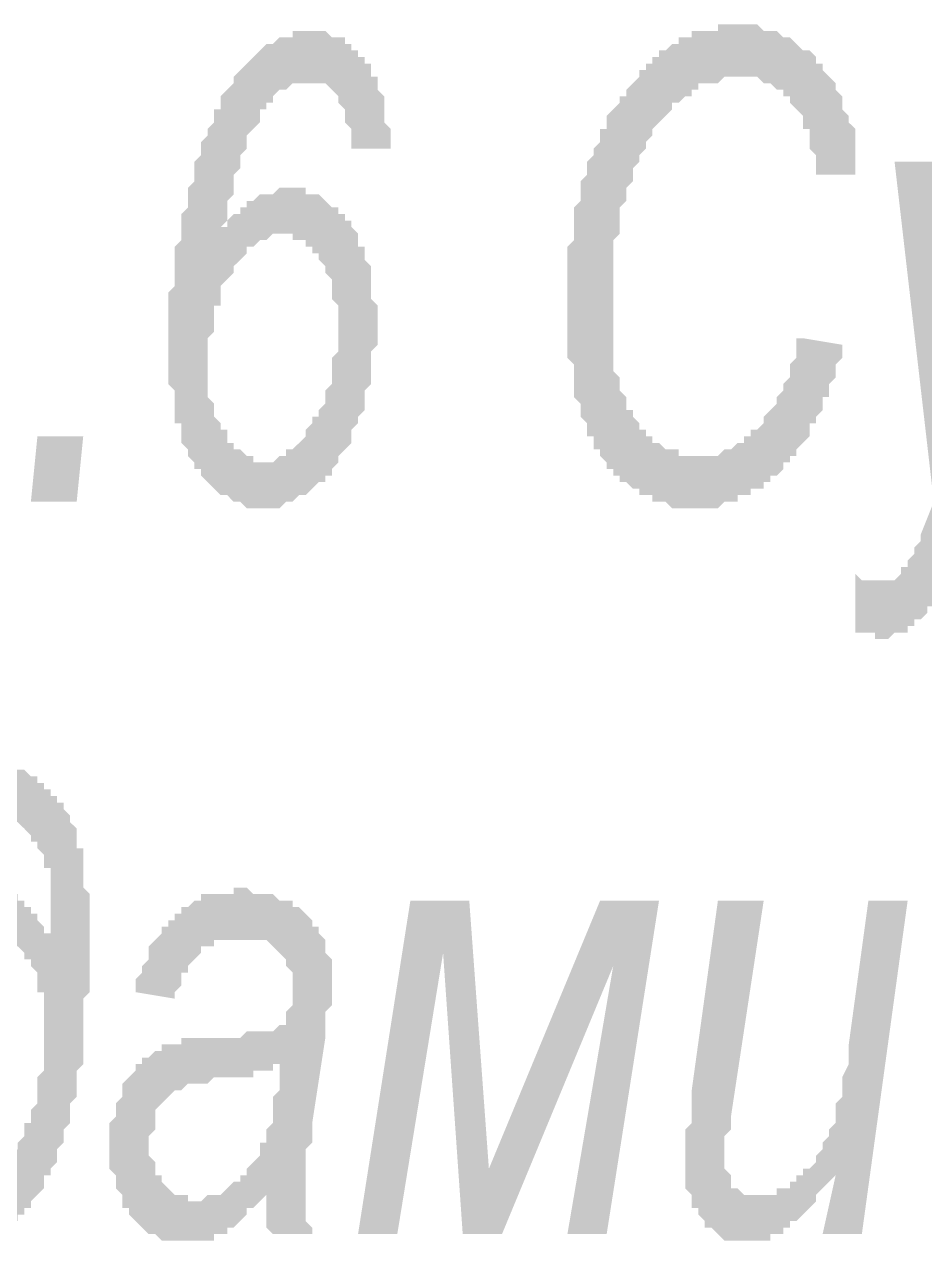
# Model space of a CAD drawing. Header units: millimetres. Extents: x 1372 to 666090, y 1285 to 31551.
# Drawn here: x 508545 to 509119, y 4124 to 4900 of the extents above; entities that cross this region are included whole.
import ezdxf

# ---------------------------------------------------------------- set-up
doc = ezdxf.new("R2010")
doc.units = ezdxf.units.MM
doc.layers.add('PDF _75-АЗ Штамп', color=7, linetype='Continuous')

msp = doc.modelspace()

# ---------------------------------------------------------------- hatches: boundary and pattern name
at = {"layer": 'PDF _75-АЗ Штамп', "transparency": 33554559}
for points in [[(509041.5, 4699.49), (509066.52, 4695.32), (509066.52, 4691.15), (509066.52, 4686.98), (509062.35, 4682.81), (509062.35, 4678.64), (509062.35, 4674.47), (509058.18, 4670.3), (509058.18, 4666.12), (509058.18, 4661.95), (509054.01, 4661.95), (509054.01, 4657.78), (509054.01, 4653.61), (509049.84, 4649.44), (509049.84, 4645.27), (509045.67, 4645.27), (509045.67, 4641.1), (509045.67, 4636.93), (509041.5, 4632.76), (509041.5, 4632.76), (509037.33, 4628.58), (509037.33, 4624.41), (509033.15, 4624.41), (509033.15, 4620.24), (509028.98, 4620.24), (509028.98, 4616.07), (509028.98, 4616.07), (509024.81, 4611.9), (509020.64, 4611.9), (509020.64, 4607.73), (509016.47, 4607.73), (509016.47, 4603.56), (509012.3, 4603.56), (509008.13, 4603.56), (509008.13, 4599.39), (509003.96, 4599.39), (508999.78, 4599.39), (508999.78, 4595.21), (508995.61, 4595.21), (508991.44, 4595.21), (508991.44, 4595.21), (508987.27, 4591.04), (508983.1, 4591.04), (508983.1, 4591.04), (508978.93, 4591.04), (508974.76, 4591.04), (508974.76, 4591.04), (508974.76, 4591.04), (508970.59, 4591.04), (508966.42, 4591.04), (508962.24, 4591.04), (508962.24, 4591.04), (508958.07, 4591.04), (508953.9, 4595.21), (508953.9, 4595.21), (508949.73, 4595.21), (508945.56, 4595.21), (508945.56, 4599.39), (508941.39, 4599.39), (508937.22, 4599.39), (508937.22, 4603.56), (508933.05, 4603.56), (508933.05, 4603.56), (508928.87, 4607.73), (508924.7, 4607.73), (508924.7, 4611.9), (508920.53, 4611.9), (508920.53, 4616.07), (508916.36, 4616.07), (508916.36, 4620.24), (508912.19, 4624.41), (508912.19, 4624.41), (508912.19, 4628.58), (508908.02, 4628.58), (508908.02, 4632.76), (508908.02, 4636.93), (508903.85, 4636.93), (508903.85, 4641.1), (508903.85, 4645.27), (508899.68, 4649.44), (508899.68, 4653.61), (508899.68, 4653.61), (508899.68, 4657.78), (508895.51, 4661.95), (508895.51, 4666.12), (508895.51, 4670.3), (508895.51, 4674.47), (508895.51, 4678.64), (508895.51, 4682.81), (508891.33, 4686.98), (508891.33, 4691.15), (508891.33, 4695.32), (508891.33, 4699.49), (508891.33, 4703.67), (508891.33, 4707.84), (508891.33, 4712.01), (508891.33, 4716.18), (508891.33, 4720.35), (508891.33, 4724.52), (508891.33, 4728.69), (508891.33, 4732.86), (508891.33, 4737.03), (508891.33, 4741.21), (508891.33, 4745.38), (508891.33, 4749.55), (508891.33, 4753.72), (508891.33, 4757.89), (508895.51, 4762.06), (508895.51, 4766.23), (508895.51, 4770.4), (508895.51, 4774.58), (508895.51, 4778.75), (508895.51, 4782.92), (508899.68, 4787.09), (508899.68, 4791.26), (508899.68, 4791.26), (508899.68, 4795.43), (508899.68, 4799.6), (508903.85, 4803.77), (508903.85, 4807.94), (508903.85, 4812.12), (508908.02, 4816.29), (508908.02, 4816.29), (508908.02, 4820.46), (508912.19, 4824.63), (508912.19, 4828.8), (508912.19, 4832.97), (508916.36, 4832.97), (508916.36, 4837.14), (508916.36, 4841.31), (508920.53, 4845.49), (508920.53, 4845.49), (508924.7, 4849.66), (508924.7, 4853.83), (508928.87, 4853.83), (508928.87, 4858), (508933.05, 4862.17), (508933.05, 4862.17), (508937.22, 4866.34), (508937.22, 4870.51), (508941.39, 4870.51), (508941.39, 4874.68), (508945.56, 4874.68), (508945.56, 4878.85), (508949.73, 4878.85), (508949.73, 4883.03), (508953.9, 4883.03), (508958.07, 4887.2), (508958.07, 4887.2), (508962.24, 4887.2), (508962.24, 4891.37), (508966.42, 4891.37), (508970.59, 4891.37), (508970.59, 4895.54), (508974.76, 4895.54), (508978.93, 4895.54), (508978.93, 4895.54), (508983.1, 4895.54), (508987.27, 4895.54), (508987.27, 4899.71), (508991.44, 4899.71), (508995.61, 4899.71), (508995.61, 4899.71), (508999.78, 4899.71), (509003.96, 4899.71), (509003.96, 4899.71), (509008.13, 4899.71), (509012.3, 4899.71), (509016.47, 4895.54), (509016.47, 4895.54), (509020.64, 4895.54), (509024.81, 4895.54), (509024.81, 4895.54), (509028.98, 4891.37), (509033.15, 4891.37), (509033.15, 4891.37), (509037.33, 4887.2), (509037.33, 4887.2), (509041.5, 4883.03), (509045.67, 4883.03), (509045.67, 4883.03), (509049.84, 4878.85), (509049.84, 4874.68), (509054.01, 4874.68), (509054.01, 4874.68), (509054.01, 4870.51), (509058.18, 4866.34), (509058.18, 4866.34), (509062.35, 4862.17), (509062.35, 4858), (509062.35, 4858), (509066.52, 4853.83), (509066.52, 4849.66), (509066.52, 4845.49), (509070.69, 4841.31), (509070.69, 4837.14), (509070.69, 4837.14), (509074.87, 4832.97), (509074.87, 4828.8), (509074.87, 4824.63), (509074.87, 4820.46), (509074.87, 4816.29), (509074.87, 4812.12), (509074.87, 4807.94), (509074.87, 4803.77), (509049.84, 4803.77), (509049.84, 4807.94), (509049.84, 4812.12), (509049.84, 4816.29), (509045.67, 4820.46), (509045.67, 4824.63), (509045.67, 4828.8), (509045.67, 4832.97), (509041.5, 4832.97), (509041.5, 4837.14), (509041.5, 4841.31), (509037.33, 4845.49), (509037.33, 4845.49), (509033.15, 4849.66), (509033.15, 4849.66), (509033.15, 4853.83), (509028.98, 4853.83), (509028.98, 4858), (509024.81, 4858), (509020.64, 4862.17), (509020.64, 4862.17), (509016.47, 4862.17), (509016.47, 4862.17), (509012.3, 4866.34), (509008.13, 4866.34), (509003.96, 4866.34), (509003.96, 4866.34), (508999.78, 4866.34), (508999.78, 4866.34), (508995.61, 4866.34), (508991.44, 4866.34), (508991.44, 4866.34), (508987.27, 4862.17), (508983.1, 4862.17), (508983.1, 4862.17), (508978.93, 4862.17), (508974.76, 4862.17), (508974.76, 4858), (508970.59, 4858), (508970.59, 4853.83), (508966.42, 4853.83), (508966.42, 4853.83), (508962.24, 4849.66), (508958.07, 4849.66), (508958.07, 4845.49), (508953.9, 4841.31), (508953.9, 4841.31), (508949.73, 4837.14), (508949.73, 4837.14), (508945.56, 4832.97), (508945.56, 4828.8), (508941.39, 4824.63), (508941.39, 4820.46), (508941.39, 4820.46), (508937.22, 4816.29), (508937.22, 4816.29), (508937.22, 4812.12), (508933.05, 4807.94), (508933.05, 4803.77), (508933.05, 4799.6), (508928.87, 4795.43), (508928.87, 4795.43), (508928.87, 4791.26), (508928.87, 4787.09), (508924.7, 4782.92), (508924.7, 4778.75), (508924.7, 4774.58), (508924.7, 4770.4), (508924.7, 4766.23), (508920.53, 4762.06), (508920.53, 4757.89), (508920.53, 4753.72), (508920.53, 4749.55), (508920.53, 4745.38), (508920.53, 4741.21), (508920.53, 4737.03), (508920.53, 4732.86), (508920.53, 4728.69), (508920.53, 4724.52), (508920.53, 4720.35), (508920.53, 4720.35), (508920.53, 4712.01), (508920.53, 4707.84), (508920.53, 4703.67), (508920.53, 4699.49), (508920.53, 4695.32), (508920.53, 4691.15), (508920.53, 4686.98), (508920.53, 4682.81), (508920.53, 4678.64), (508924.7, 4674.47), (508924.7, 4670.3), (508924.7, 4670.3), (508924.7, 4666.12), (508928.87, 4661.95), (508928.87, 4657.78), (508928.87, 4653.61), (508933.05, 4653.61), (508933.05, 4649.44), (508933.05, 4649.44), (508937.22, 4645.27), (508937.22, 4641.1), (508941.39, 4641.1), (508941.39, 4636.93), (508945.56, 4636.93), (508945.56, 4632.76), (508949.73, 4632.76), (508953.9, 4628.58), (508953.9, 4628.58), (508958.07, 4628.58), (508962.24, 4628.58), (508962.24, 4624.41), (508966.42, 4624.41), (508970.59, 4624.41), (508970.59, 4624.41), (508974.76, 4624.41), (508974.76, 4624.41), (508978.93, 4624.41), (508983.1, 4624.41), (508983.1, 4624.41), (508987.27, 4624.41), (508991.44, 4628.58), (508991.44, 4628.58), (508995.61, 4628.58), (508995.61, 4628.58), (508999.78, 4632.76), (509003.96, 4632.76), (509003.96, 4636.93), (509008.13, 4636.93), (509008.13, 4641.1), (509012.3, 4641.1), (509016.47, 4645.27), (509016.47, 4645.27), (509016.47, 4649.44), (509020.64, 4653.61), (509020.64, 4653.61), (509024.81, 4657.78), (509024.81, 4661.95), (509028.98, 4666.12), (509028.98, 4666.12), (509028.98, 4670.3), (509033.15, 4674.47), (509033.15, 4678.64), (509033.15, 4682.81), (509037.33, 4686.98), (509037.33, 4691.15), (509037.33, 4695.32), (509037.33, 4699.49), (509041.5, 4699.49)], [(509074.87, 4511.79), (509074.87, 4549.33), (509079.04, 4545.16), (509083.21, 4545.16), (509083.21, 4545.16), (509087.38, 4545.16), (509091.55, 4545.16), (509091.55, 4545.16), (509095.72, 4545.16), (509095.72, 4545.16), (509099.89, 4545.16), (509104.06, 4549.33), (509104.06, 4549.33), (509104.06, 4553.5), (509108.24, 4553.5), (509108.24, 4557.67), (509112.41, 4561.85), (509112.41, 4561.85), (509112.41, 4566.02), (509116.58, 4570.19), (509116.58, 4574.36), (509124.92, 4595.21), (509099.89, 4812.12), (509124.92, 4812.12), (509137.43, 4703.67), (509137.43, 4699.49), (509137.43, 4695.32), (509137.43, 4691.15), (509137.43, 4686.98), (509137.43, 4682.81), (509141.6, 4678.64), (509141.6, 4674.47), (509141.6, 4670.3), (509141.6, 4666.12), (509141.6, 4661.95), (509141.6, 4657.78), (509141.6, 4653.61), (509141.6, 4649.44), (509141.6, 4645.27), (509141.6, 4641.1), (509141.6, 4636.93), (509212.51, 4812.12), (509237.54, 4812.12), (509141.6, 4566.02), (509137.43, 4561.85), (509137.43, 4557.67), (509137.43, 4553.5), (509133.26, 4549.33), (509133.26, 4545.16), (509129.09, 4540.99), (509129.09, 4540.99), (509124.92, 4536.82), (509124.92, 4532.65), (509124.92, 4528.48), (509120.75, 4528.48), (509120.75, 4524.3), (509120.75, 4524.3), (509116.58, 4520.13), (509116.58, 4520.13), (509112.41, 4520.13), (509112.41, 4515.96), (509108.24, 4515.96), (509108.24, 4511.79), (509104.06, 4511.79), (509099.89, 4511.79), (509099.89, 4511.79), (509095.72, 4507.62), (509091.55, 4507.62), (509091.55, 4507.62), (509087.38, 4507.62), (509087.38, 4511.79), (509083.21, 4511.79), (509079.04, 4511.79), (509079.04, 4511.79), (509074.87, 4511.79), (509074.87, 4511.79)], [(508791.23, 4340.77), (508828.77, 4340.77), (508841.28, 4169.75), (508912.19, 4340.77), (508949.73, 4340.77), (508916.36, 4128.04), (508891.33, 4128.04), (508920.53, 4299.06), (508849.62, 4128.04), (508824.6, 4128.04), (508812.08, 4307.4), (508782.88, 4128.04), (508757.86, 4128.04)], [(509062.35, 4165.58), (509058.18, 4161.41), (509054.01, 4157.24), (509054.01, 4157.24), (509049.84, 4153.07), (509049.84, 4148.9), (509045.67, 4144.73), (509045.67, 4144.73), (509041.5, 4140.56), (509041.5, 4140.56), (509037.33, 4136.39), (509033.15, 4136.39), (509033.15, 4132.21), (509028.98, 4132.21), (509028.98, 4128.04), (509024.81, 4128.04), (509020.64, 4128.04), (509020.64, 4123.87), (509016.47, 4123.87), (509016.47, 4123.87), (509012.3, 4123.87), (509012.3, 4123.87), (509008.13, 4123.87), (509003.96, 4123.87), (509003.96, 4123.87), (509003.96, 4123.87), (508999.78, 4123.87), (508995.61, 4123.87), (508991.44, 4123.87), (508991.44, 4123.87), (508987.27, 4128.04), (508987.27, 4128.04), (508983.1, 4132.21), (508978.93, 4132.21), (508978.93, 4136.39), (508978.93, 4136.39), (508974.76, 4140.56), (508974.76, 4144.73), (508970.59, 4144.73), (508970.59, 4148.9), (508970.59, 4153.07), (508966.42, 4157.24), (508966.42, 4161.41), (508966.42, 4165.58), (508966.42, 4169.75), (508966.42, 4169.75), (508966.42, 4173.93), (508966.42, 4178.1), (508966.42, 4178.1), (508966.42, 4182.27), (508966.42, 4186.44), (508966.42, 4190.61), (508966.42, 4194.78), (508970.59, 4198.95), (508970.59, 4203.12), (508970.59, 4211.47), (508970.59, 4215.64), (508970.59, 4219.81), (508987.27, 4340.77), (509016.47, 4340.77), (508995.61, 4203.12), (508995.61, 4198.95), (508995.61, 4194.78), (508991.44, 4190.61), (508991.44, 4186.44), (508991.44, 4182.27), (508991.44, 4178.1), (508991.44, 4178.1), (508991.44, 4173.93), (508991.44, 4169.75), (508995.61, 4165.58), (508995.61, 4161.41), (508995.61, 4161.41), (508995.61, 4157.24), (508999.78, 4157.24), (508999.78, 4157.24), (509003.96, 4153.07), (509008.13, 4153.07), (509008.13, 4153.07), (509012.3, 4153.07), (509016.47, 4153.07), (509016.47, 4153.07), (509020.64, 4153.07), (509024.81, 4153.07), (509024.81, 4157.24), (509028.98, 4157.24), (509033.15, 4157.24), (509033.15, 4161.41), (509037.33, 4161.41), (509037.33, 4165.58), (509041.5, 4165.58), (509041.5, 4169.75), (509045.67, 4169.75), (509049.84, 4173.93), (509049.84, 4178.1), (509049.84, 4178.1), (509054.01, 4182.27), (509054.01, 4186.44), (509058.18, 4190.61), (509058.18, 4194.78), (509058.18, 4194.78), (509062.35, 4198.95), (509062.35, 4203.12), (509062.35, 4207.3), (509062.35, 4211.47), (509062.35, 4211.47), (509066.52, 4215.64), (509066.52, 4219.81), (509066.52, 4223.98), (509066.52, 4223.98), (509066.52, 4228.15), (509070.69, 4236.49), (509070.69, 4240.66), (509070.69, 4244.84), (509070.69, 4249.01), (509083.21, 4340.77), (509108.24, 4340.77), (509079.04, 4128.04), (509054.01, 4128.04)]]:
    msp.add_hatch(color=256, dxfattribs=at).paths.add_polyline_path(points)
h = msp.add_hatch(color=256, dxfattribs=at)
h.paths.add_polyline_path([(508670.26, 4770.4), (508674.43, 4770.4), (508674.43, 4774.58), (508678.6, 4778.75), (508682.78, 4778.75), (508682.78, 4782.92), (508686.95, 4782.92), (508686.95, 4787.09), (508691.12, 4787.09), (508691.12, 4787.09), (508695.29, 4791.26), (508699.46, 4791.26), (508699.46, 4791.26), (508703.63, 4791.26), (508707.8, 4795.43), (508707.8, 4795.43), (508711.97, 4795.43), (508716.14, 4795.43), (508716.14, 4795.43), (508720.32, 4795.43), (508724.49, 4795.43), (508724.49, 4791.26), (508728.66, 4791.26), (508732.83, 4791.26), (508732.83, 4791.26), (508737, 4787.09), (508737, 4787.09), (508741.17, 4782.92), (508745.34, 4782.92), (508745.34, 4778.75), (508749.51, 4778.75), (508749.51, 4774.58), (508753.69, 4774.58), (508753.69, 4770.4), (508753.69, 4770.4), (508757.86, 4766.23), (508757.86, 4762.06), (508757.86, 4757.89), (508762.03, 4757.89), (508762.03, 4753.72), (508762.03, 4749.55), (508766.2, 4745.38), (508766.2, 4741.21), (508766.2, 4737.03), (508766.2, 4732.86), (508766.2, 4728.69), (508766.2, 4724.52), (508770.37, 4720.35), (508770.37, 4716.18), (508770.37, 4712.01), (508770.37, 4707.84), (508770.37, 4703.67), (508770.37, 4699.49), (508770.37, 4695.32), (508766.2, 4691.15), (508766.2, 4686.98), (508766.2, 4682.81), (508766.2, 4678.64), (508766.2, 4674.47), (508766.2, 4674.47), (508766.2, 4670.3), (508762.03, 4666.12), (508762.03, 4661.95), (508762.03, 4657.78), (508762.03, 4653.61), (508757.86, 4649.44), (508757.86, 4645.27), (508757.86, 4645.27), (508753.69, 4641.1), (508753.69, 4636.93), (508753.69, 4632.76), (508749.51, 4628.58), (508749.51, 4628.58), (508745.34, 4624.41), (508745.34, 4624.41), (508745.34, 4620.24), (508741.17, 4616.07), (508741.17, 4611.9), (508737, 4611.9), (508737, 4607.73), (508732.83, 4607.73), (508728.66, 4603.56), (508728.66, 4603.56), (508724.49, 4599.39), (508724.49, 4599.39), (508720.32, 4599.39), (508716.14, 4595.21), (508716.14, 4595.21), (508711.97, 4595.21), (508711.97, 4595.21), (508707.8, 4591.04), (508703.63, 4591.04), (508699.46, 4591.04), (508699.46, 4591.04), (508699.46, 4591.04), (508695.29, 4591.04), (508691.12, 4591.04), (508686.95, 4591.04), (508686.95, 4591.04), (508682.78, 4595.21), (508678.6, 4595.21), (508678.6, 4595.21), (508674.43, 4599.39), (508674.43, 4599.39), (508670.26, 4599.39), (508666.09, 4603.56), (508666.09, 4603.56), (508661.92, 4607.73), (508661.92, 4607.73), (508657.75, 4611.9), (508657.75, 4616.07), (508653.58, 4616.07), (508653.58, 4620.24), (508653.58, 4620.24), (508649.41, 4624.41), (508649.41, 4628.58), (508649.41, 4628.58), (508645.23, 4632.76), (508645.23, 4636.93), (508645.23, 4641.1), (508645.23, 4645.27), (508641.06, 4645.27), (508641.06, 4649.44), (508641.06, 4653.61), (508641.06, 4657.78), (508641.06, 4661.95), (508641.06, 4666.12), (508636.89, 4670.3), (508636.89, 4674.47), (508636.89, 4678.64), (508636.89, 4682.81), (508636.89, 4686.98), (508636.89, 4695.32), (508636.89, 4695.32), (508636.89, 4699.49), (508636.89, 4703.67), (508636.89, 4707.84), (508636.89, 4712.01), (508636.89, 4716.18), (508636.89, 4720.35), (508636.89, 4724.52), (508636.89, 4728.69), (508641.06, 4732.86), (508641.06, 4737.03), (508641.06, 4741.21), (508641.06, 4745.38), (508641.06, 4749.55), (508641.06, 4753.72), (508641.06, 4757.89), (508641.06, 4757.89), (508645.23, 4762.06), (508645.23, 4766.23), (508645.23, 4770.4), (508645.23, 4774.58), (508645.23, 4778.75), (508649.41, 4782.92), (508649.41, 4787.09), (508649.41, 4791.26), (508649.41, 4795.43), (508653.58, 4799.6), (508653.58, 4803.77), (508653.58, 4807.94), (508653.58, 4812.12), (508657.75, 4816.29), (508657.75, 4820.46), (508657.75, 4824.63), (508661.92, 4828.8), (508661.92, 4832.97), (508661.92, 4832.97), (508666.09, 4837.14), (508666.09, 4841.31), (508666.09, 4845.49), (508670.26, 4845.49), (508670.26, 4849.66), (508670.26, 4853.83), (508674.43, 4858), (508674.43, 4858), (508678.6, 4862.17), (508678.6, 4866.34), (508682.78, 4870.51), (508682.78, 4870.51), (508686.95, 4874.68), (508686.95, 4874.68), (508691.12, 4878.85), (508691.12, 4878.85), (508695.29, 4883.03), (508695.29, 4883.03), (508699.46, 4887.2), (508699.46, 4887.2), (508703.63, 4887.2), (508707.8, 4891.37), (508707.8, 4891.37), (508711.97, 4891.37), (508716.14, 4891.37), (508716.14, 4895.54), (508720.32, 4895.54), (508724.49, 4895.54), (508724.49, 4895.54), (508728.66, 4895.54), (508732.83, 4895.54), (508732.83, 4895.54), (508737, 4895.54), (508741.17, 4891.37), (508741.17, 4891.37), (508745.34, 4891.37), (508749.51, 4891.37), (508749.51, 4887.2), (508753.69, 4887.2), (508753.69, 4883.03), (508757.86, 4883.03), (508757.86, 4878.85), (508762.03, 4878.85), (508762.03, 4874.68), (508766.2, 4874.68), (508766.2, 4870.51), (508766.2, 4866.34), (508770.37, 4866.34), (508770.37, 4862.17), (508770.37, 4858), (508774.54, 4853.83), (508774.54, 4849.66), (508774.54, 4845.49), (508774.54, 4841.31), (508774.54, 4837.14), (508778.71, 4832.97), (508778.71, 4828.8), (508778.71, 4824.63), (508778.71, 4820.46), (508753.69, 4820.46), (508753.69, 4824.63), (508753.69, 4828.8), (508753.69, 4832.97), (508749.51, 4837.14), (508749.51, 4841.31), (508749.51, 4845.49), (508749.51, 4845.49), (508745.34, 4849.66), (508745.34, 4853.83), (508745.34, 4853.83), (508741.17, 4858), (508741.17, 4858), (508737, 4862.17), (508737, 4862.17), (508732.83, 4862.17), (508728.66, 4862.17), (508728.66, 4862.17), (508724.49, 4862.17), (508724.49, 4862.17), (508720.32, 4862.17), (508720.32, 4862.17), (508716.14, 4862.17), (508711.97, 4858), (508711.97, 4858), (508707.8, 4858), (508703.63, 4853.83), (508703.63, 4849.66), (508699.46, 4849.66), (508699.46, 4845.49), (508695.29, 4845.49), (508695.29, 4841.31), (508695.29, 4837.14), (508691.12, 4832.97), (508691.12, 4832.97), (508686.95, 4828.8), (508686.95, 4824.63), (508686.95, 4820.46), (508682.78, 4816.29), (508682.78, 4812.12), (508682.78, 4807.94), (508678.6, 4803.77), (508678.6, 4799.6), (508678.6, 4795.43), (508678.6, 4791.26), (508674.43, 4787.09), (508674.43, 4787.09), (508674.43, 4782.92), (508674.43, 4778.75), (508674.43, 4774.58), (508670.26, 4770.4), (508670.26, 4770.4)], flags=0)
h.paths.add_polyline_path([(508661.92, 4678.64), (508661.92, 4674.47), (508661.92, 4670.3), (508661.92, 4666.12), (508661.92, 4661.95), (508666.09, 4657.78), (508666.09, 4657.78), (508666.09, 4653.61), (508666.09, 4649.44), (508670.26, 4645.27), (508670.26, 4641.1), (508674.43, 4641.1), (508674.43, 4636.93), (508674.43, 4632.76), (508678.6, 4632.76), (508678.6, 4628.58), (508682.78, 4628.58), (508686.95, 4624.41), (508686.95, 4624.41), (508691.12, 4624.41), (508691.12, 4620.24), (508695.29, 4620.24), (508699.46, 4620.24), (508699.46, 4620.24), (508699.46, 4620.24), (508703.63, 4620.24), (508707.8, 4624.41), (508707.8, 4624.41), (508711.97, 4624.41), (508711.97, 4628.58), (508716.14, 4628.58), (508720.32, 4632.76), (508720.32, 4632.76), (508724.49, 4636.93), (508724.49, 4636.93), (508724.49, 4641.1), (508728.66, 4645.27), (508728.66, 4649.44), (508732.83, 4649.44), (508732.83, 4653.61), (508737, 4657.78), (508737, 4661.95), (508737, 4661.95), (508737, 4666.12), (508741.17, 4670.3), (508741.17, 4674.47), (508741.17, 4678.64), (508741.17, 4682.81), (508741.17, 4686.98), (508745.34, 4691.15), (508745.34, 4695.32), (508745.34, 4699.49), (508745.34, 4703.67), (508745.34, 4703.67), (508745.34, 4707.84), (508745.34, 4716.18), (508745.34, 4720.35), (508741.17, 4724.52), (508741.17, 4728.69), (508741.17, 4728.69), (508741.17, 4732.86), (508741.17, 4737.03), (508737, 4741.21), (508737, 4745.38), (508737, 4745.38), (508732.83, 4749.55), (508732.83, 4753.72), (508728.66, 4753.72), (508728.66, 4757.89), (508724.49, 4757.89), (508724.49, 4762.06), (508720.32, 4762.06), (508716.14, 4762.06), (508716.14, 4766.23), (508711.97, 4766.23), (508707.8, 4766.23), (508707.8, 4766.23), (508707.8, 4766.23), (508703.63, 4766.23), (508699.46, 4762.06), (508699.46, 4762.06), (508695.29, 4762.06), (508695.29, 4762.06), (508691.12, 4757.89), (508686.95, 4757.89), (508686.95, 4753.72), (508682.78, 4749.55), (508682.78, 4749.55), (508678.6, 4745.38), (508678.6, 4741.21), (508678.6, 4741.21), (508674.43, 4737.03), (508674.43, 4737.03), (508670.26, 4732.86), (508670.26, 4728.69), (508670.26, 4724.52), (508670.26, 4720.35), (508666.09, 4720.35), (508666.09, 4716.18), (508666.09, 4712.01), (508666.09, 4707.84), (508666.09, 4703.67), (508661.92, 4699.49), (508661.92, 4695.32), (508661.92, 4691.15), (508661.92, 4686.98), (508661.92, 4682.81), (508661.92, 4678.64)], flags=0)
h = msp.add_hatch(color=256, dxfattribs=at)
h.paths.add_polyline_path([(508490.9, 4399.17), (508495.07, 4428.37), (508515.93, 4428.37), (508520.1, 4428.37), (508520.1, 4428.37), (508524.27, 4428.37), (508528.44, 4428.37), (508532.61, 4428.37), (508532.61, 4428.37), (508536.78, 4424.2), (508540.96, 4424.2), (508540.96, 4424.2), (508545.13, 4424.2), (508549.3, 4420.03), (508549.3, 4420.03), (508553.47, 4420.03), (508553.47, 4415.85), (508557.64, 4415.85), (508557.64, 4411.68), (508561.81, 4411.68), (508561.81, 4407.51), (508565.98, 4407.51), (508565.98, 4403.34), (508570.15, 4403.34), (508570.15, 4399.17), (508570.15, 4399.17), (508574.32, 4395), (508574.32, 4390.83), (508574.32, 4390.83), (508578.5, 4386.66), (508578.5, 4382.48), (508578.5, 4378.31), (508578.5, 4374.14), (508582.67, 4374.14), (508582.67, 4369.97), (508582.67, 4365.8), (508582.67, 4361.63), (508582.67, 4357.46), (508582.67, 4353.29), (508582.67, 4349.12), (508586.84, 4344.94), (508586.84, 4340.77), (508586.84, 4332.43), (508586.84, 4328.26), (508586.84, 4324.09), (508586.84, 4319.92), (508586.84, 4319.92), (508586.84, 4315.75), (508586.84, 4307.4), (508586.84, 4303.23), (508586.84, 4299.06), (508586.84, 4294.89), (508586.84, 4290.72), (508586.84, 4286.55), (508586.84, 4282.38), (508582.67, 4278.21), (508582.67, 4269.86), (508582.67, 4265.69), (508582.67, 4261.52), (508582.67, 4257.35), (508582.67, 4253.18), (508582.67, 4249.01), (508582.67, 4244.84), (508582.67, 4240.66), (508582.67, 4236.49), (508578.5, 4232.32), (508578.5, 4228.15), (508578.5, 4228.15), (508578.5, 4223.98), (508578.5, 4219.81), (508578.5, 4215.64), (508574.32, 4211.47), (508574.32, 4207.3), (508574.32, 4203.12), (508574.32, 4203.12), (508574.32, 4198.95), (508570.15, 4194.78), (508570.15, 4190.61), (508570.15, 4186.44), (508570.15, 4186.44), (508565.98, 4182.27), (508565.98, 4178.1), (508565.98, 4178.1), (508565.98, 4173.93), (508561.81, 4169.75), (508561.81, 4165.58), (508557.64, 4165.58), (508557.64, 4161.41), (508557.64, 4157.24), (508553.47, 4153.07), (508553.47, 4153.07), (508549.3, 4148.9), (508549.3, 4144.73), (508545.13, 4144.73), (508545.13, 4140.56), (508540.96, 4140.56), (508540.96, 4136.39), (508536.78, 4136.39), (508536.78, 4132.21), (508532.61, 4132.21), (508528.44, 4128.04), (508528.44, 4128.04), (508524.27, 4128.04), (508524.27, 4128.04), (508520.1, 4123.87), (508515.93, 4123.87), (508515.93, 4123.87), (508511.76, 4123.87), (508507.59, 4123.87), (508507.59, 4123.87), (508503.41, 4123.87), (508503.41, 4123.87), (508499.24, 4123.87), (508495.07, 4123.87), (508495.07, 4123.87), (508490.9, 4123.87), (508486.73, 4123.87), (508482.56, 4123.87), (508482.56, 4128.04), (508478.39, 4128.04), (508478.39, 4128.04), (508474.22, 4132.21), (508470.05, 4132.21), (508470.05, 4132.21), (508465.87, 4136.39), (508465.87, 4136.39), (508461.7, 4140.56), (508461.7, 4144.73), (508457.53, 4144.73), (508457.53, 4148.9), (508453.36, 4148.9), (508453.36, 4153.07), (508453.36, 4157.24), (508449.19, 4157.24), (508449.19, 4161.41), (508449.19, 4165.58), (508445.02, 4169.75), (508445.02, 4173.93), (508445.02, 4178.1), (508445.02, 4178.1), (508445.02, 4182.27), (508440.85, 4186.44), (508440.85, 4190.61), (508440.85, 4194.78), (508440.85, 4203.12), (508440.85, 4207.3), (508440.85, 4211.47), (508440.85, 4211.47), (508440.85, 4215.64), (508440.85, 4219.81), (508440.85, 4223.98), (508440.85, 4228.15), (508440.85, 4232.32), (508440.85, 4236.49), (508440.85, 4240.66), (508445.02, 4244.84), (508445.02, 4249.01), (508445.02, 4253.18), (508445.02, 4257.35), (508445.02, 4261.52), (508449.19, 4265.69), (508449.19, 4269.86), (508449.19, 4274.03), (508449.19, 4274.03), (508453.36, 4278.21), (508453.36, 4282.38), (508453.36, 4286.55), (508457.53, 4290.72), (508457.53, 4294.89), (508457.53, 4294.89), (508461.7, 4299.06), (508461.7, 4303.23), (508461.7, 4307.4), (508465.87, 4307.4), (508465.87, 4311.57), (508470.05, 4315.75), (508470.05, 4315.75), (508474.22, 4319.92), (508474.22, 4324.09), (508478.39, 4324.09), (508478.39, 4328.26), (508482.56, 4332.43), (508486.73, 4332.43), (508486.73, 4332.43), (508490.9, 4336.6), (508490.9, 4336.6), (508495.07, 4340.77), (508495.07, 4340.77), (508499.24, 4340.77), (508503.41, 4344.94), (508503.41, 4344.94), (508507.59, 4344.94), (508511.76, 4344.94), (508511.76, 4344.94), (508515.93, 4344.94), (508520.1, 4349.12), (508520.1, 4349.12), (508520.1, 4349.12), (508524.27, 4349.12), (508528.44, 4344.94), (508532.61, 4344.94), (508532.61, 4344.94), (508536.78, 4344.94), (508540.96, 4344.94), (508540.96, 4340.77), (508545.13, 4340.77), (508545.13, 4336.6), (508545.13, 4336.6), (508549.3, 4336.6), (508549.3, 4332.43), (508553.47, 4332.43), (508553.47, 4328.26), (508557.64, 4324.09), (508557.64, 4319.92), (508561.81, 4319.92), (508561.81, 4315.75), (508561.81, 4311.57), (508561.81, 4311.57), (508561.81, 4315.75), (508561.81, 4319.92), (508561.81, 4324.09), (508561.81, 4328.26), (508561.81, 4332.43), (508561.81, 4336.6), (508561.81, 4340.77), (508561.81, 4344.94), (508561.81, 4349.12), (508561.81, 4353.29), (508561.81, 4353.29), (508561.81, 4357.46), (508561.81, 4361.63), (508557.64, 4361.63), (508557.64, 4365.8), (508557.64, 4369.97), (508553.47, 4374.14), (508553.47, 4378.31), (508549.3, 4378.31), (508549.3, 4382.48), (508545.13, 4386.66), (508545.13, 4386.66), (508540.96, 4390.83), (508540.96, 4390.83), (508536.78, 4390.83), (508536.78, 4395), (508532.61, 4395), (508532.61, 4395), (508528.44, 4395), (508528.44, 4395), (508524.27, 4395), (508520.1, 4395), (508520.1, 4399.17), (508515.93, 4399.17), (508511.76, 4399.17), (508507.59, 4399.17)], flags=0)
h.paths.add_polyline_path([(508465.87, 4211.47), (508465.87, 4207.3), (508465.87, 4203.12), (508465.87, 4198.95), (508470.05, 4194.78), (508470.05, 4190.61), (508470.05, 4186.44), (508470.05, 4182.27), (508470.05, 4178.1), (508474.22, 4173.93), (508474.22, 4169.75), (508474.22, 4169.75), (508474.22, 4169.75), (508478.39, 4165.58), (508478.39, 4161.41), (508482.56, 4161.41), (508482.56, 4157.24), (508486.73, 4157.24), (508490.9, 4153.07), (508490.9, 4153.07), (508495.07, 4153.07), (508499.24, 4153.07), (508499.24, 4153.07), (508503.41, 4153.07), (508507.59, 4153.07), (508507.59, 4153.07), (508511.76, 4153.07), (508511.76, 4153.07), (508515.93, 4153.07), (508520.1, 4157.24), (508520.1, 4157.24), (508524.27, 4157.24), (508524.27, 4161.41), (508528.44, 4161.41), (508528.44, 4165.58), (508532.61, 4169.75), (508532.61, 4169.75), (508536.78, 4173.93), (508536.78, 4178.1), (508540.96, 4182.27), (508540.96, 4182.27), (508540.96, 4186.44), (508545.13, 4190.61), (508545.13, 4194.78), (508545.13, 4198.95), (508549.3, 4198.95), (508549.3, 4203.12), (508549.3, 4207.3), (508553.47, 4211.47), (508553.47, 4215.64), (508553.47, 4219.81), (508553.47, 4223.98), (508553.47, 4228.15), (508557.64, 4232.32), (508557.64, 4236.49), (508557.64, 4240.66), (508557.64, 4244.84), (508557.64, 4249.01), (508557.64, 4253.18), (508557.64, 4257.35), (508557.64, 4261.52), (508557.64, 4265.69), (508557.64, 4269.86), (508557.64, 4274.03), (508557.64, 4278.21), (508557.64, 4282.38), (508553.47, 4282.38), (508553.47, 4286.55), (508553.47, 4290.72), (508553.47, 4294.89), (508549.3, 4299.06), (508549.3, 4303.23), (508549.3, 4303.23), (508545.13, 4303.23), (508545.13, 4307.4), (508540.96, 4311.57), (508540.96, 4311.57), (508536.78, 4311.57), (508536.78, 4315.75), (508532.61, 4315.75), (508528.44, 4315.75), (508528.44, 4319.92), (508524.27, 4319.92), (508524.27, 4319.92), (508520.1, 4319.92), (508515.93, 4315.75), (508515.93, 4315.75), (508511.76, 4315.75), (508507.59, 4315.75), (508507.59, 4315.75), (508503.41, 4311.57), (508503.41, 4311.57), (508499.24, 4311.57), (508495.07, 4307.4), (508495.07, 4303.23), (508490.9, 4303.23), (508490.9, 4299.06), (508486.73, 4299.06), (508486.73, 4294.89), (508486.73, 4290.72), (508482.56, 4286.55), (508482.56, 4286.55), (508478.39, 4282.38), (508478.39, 4278.21), (508478.39, 4274.03), (508474.22, 4269.86), (508474.22, 4265.69), (508474.22, 4261.52), (508474.22, 4257.35), (508470.05, 4257.35), (508470.05, 4253.18), (508470.05, 4249.01), (508470.05, 4244.84), (508470.05, 4240.66), (508470.05, 4236.49), (508465.87, 4232.32), (508465.87, 4228.15), (508465.87, 4223.98), (508465.87, 4219.81), (508465.87, 4215.64), (508465.87, 4211.47), (508465.87, 4211.47)], flags=0)
h = msp.add_hatch(color=256, dxfattribs=at)
h.paths.add_polyline_path([(508699.46, 4153.07), (508695.29, 4148.9), (508695.29, 4148.9), (508691.12, 4144.73), (508686.95, 4144.73), (508686.95, 4140.56), (508682.78, 4136.39), (508682.78, 4136.39), (508678.6, 4132.21), (508678.6, 4132.21), (508674.43, 4132.21), (508674.43, 4128.04), (508670.26, 4128.04), (508666.09, 4128.04), (508666.09, 4123.87), (508661.92, 4123.87), (508657.75, 4123.87), (508657.75, 4123.87), (508653.58, 4123.87), (508649.41, 4123.87), (508649.41, 4123.87), (508645.23, 4123.87), (508645.23, 4123.87), (508641.06, 4123.87), (508636.89, 4123.87), (508632.72, 4123.87), (508632.72, 4123.87), (508628.55, 4128.04), (508628.55, 4128.04), (508624.38, 4128.04), (508620.21, 4132.21), (508620.21, 4132.21), (508616.04, 4136.39), (508616.04, 4136.39), (508611.87, 4140.56), (508611.87, 4144.73), (508607.69, 4144.73), (508607.69, 4148.9), (508607.69, 4153.07), (508603.52, 4157.24), (508603.52, 4157.24), (508603.52, 4161.41), (508603.52, 4165.58), (508599.35, 4169.75), (508599.35, 4173.93), (508599.35, 4178.1), (508599.35, 4182.27), (508599.35, 4186.44), (508599.35, 4190.61), (508599.35, 4194.78), (508599.35, 4198.95), (508603.52, 4203.12), (508603.52, 4207.3), (508603.52, 4207.3), (508603.52, 4211.47), (508607.69, 4215.64), (508607.69, 4215.64), (508607.69, 4219.81), (508607.69, 4223.98), (508611.87, 4228.15), (508611.87, 4228.15), (508616.04, 4232.32), (508616.04, 4236.49), (508620.21, 4236.49), (508620.21, 4240.66), (508624.38, 4240.66), (508624.38, 4240.66), (508628.55, 4244.84), (508632.72, 4244.84), (508632.72, 4249.01), (508636.89, 4249.01), (508641.06, 4249.01), (508641.06, 4249.01), (508645.23, 4249.01), (508645.23, 4253.18), (508649.41, 4253.18), (508649.41, 4253.18), (508653.58, 4253.18), (508653.58, 4253.18), (508657.75, 4253.18), (508661.92, 4253.18), (508666.09, 4253.18), (508666.09, 4253.18), (508670.26, 4253.18), (508674.43, 4253.18), (508678.6, 4253.18), (508682.78, 4253.18), (508686.95, 4257.35), (508686.95, 4257.35), (508691.12, 4257.35), (508695.29, 4257.35), (508699.46, 4257.35), (508699.46, 4257.35), (508703.63, 4257.35), (508703.63, 4257.35), (508707.8, 4261.52), (508711.97, 4261.52), (508711.97, 4261.52), (508711.97, 4261.52), (508711.97, 4265.69), (508711.97, 4269.86), (508716.14, 4274.03), (508716.14, 4278.21), (508716.14, 4282.38), (508716.14, 4286.55), (508716.14, 4286.55), (508716.14, 4290.72), (508716.14, 4294.89), (508711.97, 4299.06), (508711.97, 4303.23), (508711.97, 4303.23), (508707.8, 4307.4), (508707.8, 4307.4), (508703.63, 4311.57), (508703.63, 4311.57), (508699.46, 4315.75), (508695.29, 4315.75), (508695.29, 4315.75), (508691.12, 4315.75), (508686.95, 4315.75), (508682.78, 4315.75), (508682.78, 4315.75), (508678.6, 4315.75), (508674.43, 4315.75), (508674.43, 4315.75), (508670.26, 4315.75), (508666.09, 4315.75), (508666.09, 4311.57), (508661.92, 4311.57), (508657.75, 4311.57), (508657.75, 4307.4), (508657.75, 4307.4), (508653.58, 4303.23), (508653.58, 4303.23), (508649.41, 4299.06), (508649.41, 4294.89), (508645.23, 4294.89), (508645.23, 4290.72), (508645.23, 4286.55), (508641.06, 4282.38), (508641.06, 4278.21), (508641.06, 4278.21), (508616.04, 4282.38), (508616.04, 4286.55), (508616.04, 4290.72), (508620.21, 4294.89), (508620.21, 4294.89), (508620.21, 4299.06), (508624.38, 4303.23), (508624.38, 4307.4), (508624.38, 4311.57), (508628.55, 4315.75), (508628.55, 4315.75), (508632.72, 4319.92), (508632.72, 4324.09), (508636.89, 4324.09), (508636.89, 4328.26), (508641.06, 4328.26), (508641.06, 4328.26), (508641.06, 4332.43), (508645.23, 4332.43), (508645.23, 4336.6), (508649.41, 4336.6), (508653.58, 4340.77), (508653.58, 4340.77), (508657.75, 4340.77), (508657.75, 4344.94), (508661.92, 4344.94), (508666.09, 4344.94), (508666.09, 4344.94), (508670.26, 4344.94), (508674.43, 4344.94), (508678.6, 4344.94), (508678.6, 4349.12), (508682.78, 4349.12), (508682.78, 4349.12), (508686.95, 4349.12), (508691.12, 4344.94), (508695.29, 4344.94), (508695.29, 4344.94), (508699.46, 4344.94), (508703.63, 4344.94), (508703.63, 4344.94), (508707.8, 4340.77), (508711.97, 4340.77), (508711.97, 4340.77), (508716.14, 4340.77), (508716.14, 4336.6), (508720.32, 4336.6), (508724.49, 4332.43), (508724.49, 4332.43), (508728.66, 4328.26), (508728.66, 4328.26), (508728.66, 4324.09), (508732.83, 4324.09), (508732.83, 4319.92), (508737, 4315.75), (508737, 4311.57), (508737, 4307.4), (508737, 4307.4), (508741.17, 4303.23), (508741.17, 4299.06), (508741.17, 4294.89), (508741.17, 4290.72), (508741.17, 4286.55), (508741.17, 4282.38), (508741.17, 4278.21), (508741.17, 4278.21), (508741.17, 4274.03), (508737, 4269.86), (508737, 4265.69), (508737, 4257.35), (508737, 4253.18), (508737, 4253.18), (508728.66, 4198.95), (508728.66, 4194.78), (508728.66, 4186.44), (508724.49, 4182.27), (508724.49, 4178.1), (508724.49, 4173.93), (508724.49, 4169.75), (508724.49, 4165.58), (508724.49, 4165.58), (508724.49, 4161.41), (508724.49, 4157.24), (508724.49, 4157.24), (508724.49, 4153.07), (508724.49, 4148.9), (508724.49, 4144.73), (508724.49, 4140.56), (508724.49, 4136.39), (508728.66, 4132.21), (508728.66, 4128.04), (508728.66, 4128.04), (508703.63, 4128.04), (508699.46, 4132.21), (508699.46, 4132.21), (508699.46, 4136.39), (508699.46, 4140.56), (508699.46, 4144.73), (508699.46, 4153.07), (508699.46, 4153.07)], flags=0)
h.paths.add_polyline_path([(508707.8, 4236.49), (508703.63, 4236.49), (508703.63, 4232.32), (508699.46, 4232.32), (508695.29, 4232.32), (508695.29, 4232.32), (508695.29, 4232.32), (508691.12, 4232.32), (508691.12, 4228.15), (508686.95, 4228.15), (508682.78, 4228.15), (508678.6, 4228.15), (508678.6, 4228.15), (508674.43, 4228.15), (508670.26, 4228.15), (508670.26, 4228.15), (508666.09, 4228.15), (508661.92, 4223.98), (508657.75, 4223.98), (508653.58, 4223.98), (508653.58, 4223.98), (508649.41, 4223.98), (508649.41, 4223.98), (508645.23, 4219.81), (508645.23, 4219.81), (508645.23, 4219.81), (508641.06, 4219.81), (508636.89, 4215.64), (508636.89, 4215.64), (508632.72, 4211.47), (508632.72, 4211.47), (508628.55, 4207.3), (508628.55, 4207.3), (508628.55, 4203.12), (508628.55, 4198.95), (508628.55, 4194.78), (508624.38, 4190.61), (508624.38, 4186.44), (508624.38, 4186.44), (508624.38, 4182.27), (508624.38, 4178.1), (508628.55, 4173.93), (508628.55, 4169.75), (508628.55, 4165.58), (508632.72, 4165.58), (508632.72, 4161.41), (508632.72, 4161.41), (508636.89, 4157.24), (508636.89, 4157.24), (508641.06, 4153.07), (508641.06, 4153.07), (508645.23, 4153.07), (508649.41, 4153.07), (508649.41, 4148.9), (508653.58, 4148.9), (508653.58, 4148.9), (508657.75, 4148.9), (508661.92, 4153.07), (508661.92, 4153.07), (508666.09, 4153.07), (508670.26, 4153.07), (508670.26, 4153.07), (508674.43, 4157.24), (508674.43, 4157.24), (508678.6, 4161.41), (508682.78, 4161.41), (508682.78, 4165.58), (508686.95, 4165.58), (508686.95, 4169.75), (508691.12, 4173.93), (508691.12, 4173.93), (508695.29, 4178.1), (508695.29, 4182.27), (508695.29, 4186.44), (508699.46, 4186.44), (508699.46, 4190.61), (508699.46, 4194.78), (508699.46, 4194.78), (508703.63, 4198.95), (508703.63, 4203.12), (508703.63, 4207.3), (508703.63, 4211.47), (508703.63, 4215.64), (508707.8, 4219.81), (508707.8, 4223.98), (508707.8, 4228.15), (508707.8, 4232.32), (508707.8, 4236.49)], flags=0)

# ---------------------------------------------------------------- linework, layer by layer
at = {"layer": 'PDF _75-АЗ Штамп', "lineweight": 18, "transparency": 33554559}
msp.add_solid([(508549.3, 4595.21), (508553.47, 4636.93), (508578.5, 4595.21), (508582.67, 4636.93)], dxfattribs=at)

doc.saveas('drawing.dxf')
